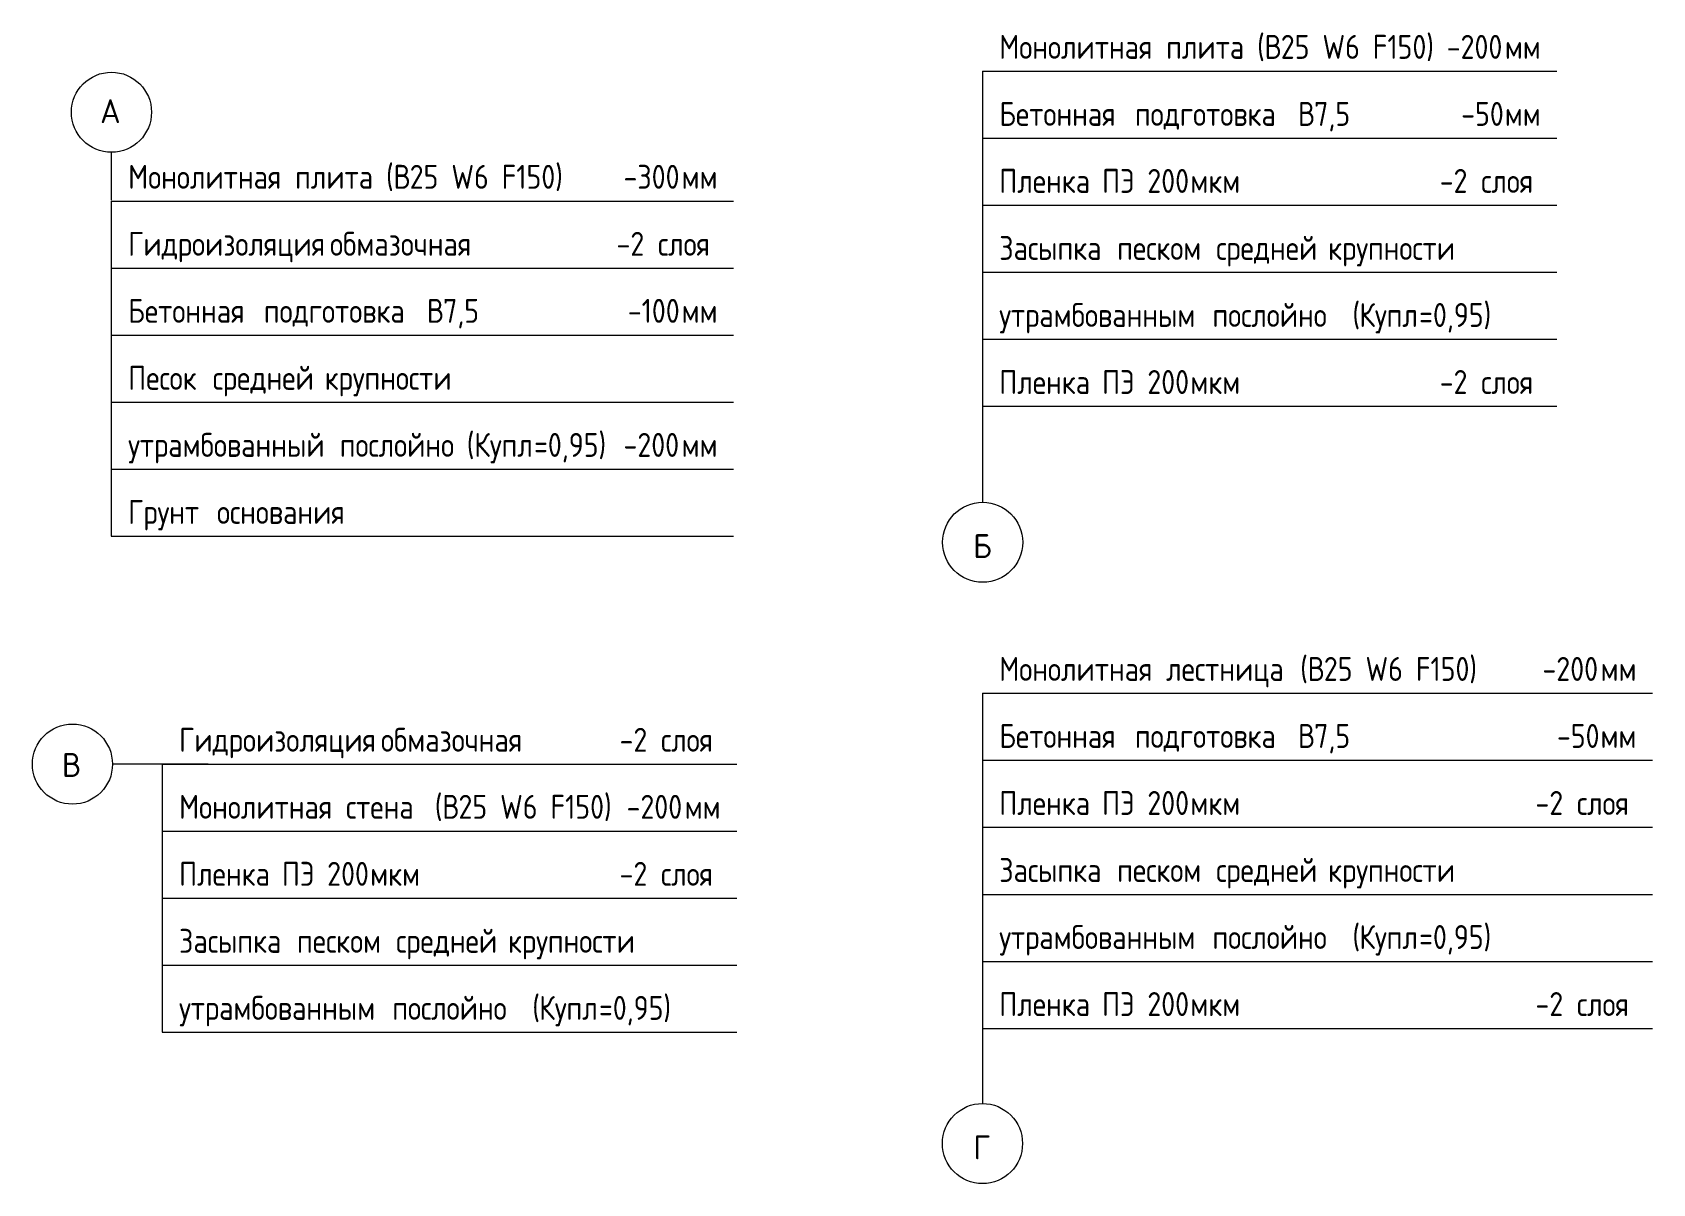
# Model space of a CAD drawing. Header units: millimetres. Extents: x 27128 to 91146, y -4112 to 79300.
# Drawn here: x 76259 to 84721, y -729 to 5282 of the extents above; entities that cross this region are included whole.
import ezdxf

# ---------------------------------------------------------------- set-up
doc = ezdxf.new("R2010")
doc.units = ezdxf.units.MM
doc.layers.add('AA_Vinoska', color=7, linetype='Continuous', lineweight=9)
doc.styles.add('GOST Common_1', font='GOST_Common.ttf', dxfattribs={"height": 125})
doc.styles.add('ISOCPEUR_2', font='isocpeur.TTF', dxfattribs={"width": 0.85, "height": 125})

# ---------------------------------------------------------------- blocks, each defined once
blk = doc.blocks.new('010_Флажок - ФПм-3714634-Флажки')
at = {"layer": 'AA_Vinoska'}
for p, q in [((1548.6, 4401), (1548.6, 4051)), ((1548.6, 4401), (4798.6, 4401)), ((1548.6, 4051), (4798.6, 4051)), ((1548.6, 4051), (1548.6, 3701)), ((1548.6, 3701), (1548.6, 3351)), ((1548.6, 3701), (4798.6, 3701)), ((1548.6, 3351), (1548.6, 3001)), ((1548.6, 3351), (4798.6, 3351)), ((1548.6, 3001), (1548.6, 2651)), ((1548.6, 3001), (4798.6, 3001)), ((1548.6, 2651), (4798.6, 2651))]:
    blk.add_line(p, q, dxfattribs=at)
blk = doc.blocks.new('010_Флажок - ППм-3714639-Флажки')
at = {"layer": 'AA_Vinoska'}
for p, q in [((6097.8, 5079.5), (6097.8, 4729.5)), ((6097.8, 5079.5), (9097.8, 5079.5)), ((6097.8, 4729.5), (9097.8, 4729.5)), ((6097.8, 4729.5), (6097.8, 4379.5)), ((6097.8, 4379.5), (6097.8, 4029.5)), ((6097.8, 4379.5), (9097.8, 4379.5)), ((6097.8, 4029.5), (6097.8, 3679.5)), ((6097.8, 4029.5), (9097.8, 4029.5)), ((6097.8, 3679.5), (6097.8, 3329.5)), ((6097.8, 3679.5), (9097.8, 3679.5)), ((6097.8, 3329.5), (9097.8, 3329.5))]:
    blk.add_line(p, q, dxfattribs=at)
blk = doc.blocks.new('010_Флажок - СТм-3858313-Флажки')
at = {"layer": 'AA_Vinoska'}
for p, q in [((1814.6, 1461.1), (1814.6, 1111.1)), ((1814.6, 1461.1), (4814.6, 1461.1)), ((1814.6, 1111.1), (4814.6, 1111.1)), ((1814.6, 1111.1), (1814.6, 761.1)), ((1814.6, 761.1), (1814.6, 411.1)), ((1814.6, 761.1), (4814.6, 761.1)), ((1814.6, 411.1), (1814.6, 61.1)), ((1814.6, 411.1), (4814.6, 411.1)), ((1814.6, 61.1), (4814.6, 61.1))]:
    blk.add_line(p, q, dxfattribs=at)
blk = doc.blocks.new('010_Флажок только номер _ТиповАннот_ - Узел В-3714961-Флажки')
at = {"layer": 'AA_Vinoska'}
blk.add_line((2054.5, 1461.1), (1554.5, 1461.1), dxfattribs=at)
blk.add_circle((1345.5, 1461.1), 209.1, dxfattribs=at)
blk = doc.blocks.new('010_Флажок - МЛм-3715258-Флажки')
at = {"layer": 'AA_Vinoska'}
for p, q in [((6097.8, 1831.1), (6097.8, 1481.1)), ((6097.8, 1831.1), (9597.8, 1831.1)), ((6097.8, 1481.1), (9597.8, 1481.1)), ((6097.8, 1481.1), (6097.8, 1131.1)), ((6097.8, 1131.1), (6097.8, 781.1)), ((6097.8, 1131.1), (9597.8, 1131.1)), ((6097.8, 781.1), (6097.8, 431.1)), ((6097.8, 781.1), (9597.8, 781.1)), ((6097.8, 431.1), (6097.8, 81.1)), ((6097.8, 431.1), (9597.8, 431.1)), ((6097.8, 81.1), (9597.8, 81.1))]:
    blk.add_line(p, q, dxfattribs=at)
blk = doc.blocks.new('010_Флажок только номер _ТиповАннот_ - Узел Г-3715211-Флажки')
at = {"layer": 'AA_Vinoska'}
blk.add_line((6098.2, 188.8), (6098.2, -311.2), dxfattribs=at)
blk.add_circle((6098.2, -520.3), 209.1, dxfattribs=at)
blk = doc.blocks.new('010_Флажок только номер _ТиповАннот_ - Узел А-3718539-Флажки')
at = {"layer": 'AA_Vinoska'}
blk.add_line((1549.2, 4406.2), (1549.2, 4656.2), dxfattribs=at)
blk.add_circle((1549.2, 4865.2), 209.1, dxfattribs=at)
blk = doc.blocks.new('010_Флажок только номер _ТиповАннот_ - Узел Б-3718552-Флажки')
at = {"layer": 'AA_Vinoska'}
blk.add_line((6099, 3328.6), (6099, 2828.6), dxfattribs=at)
blk.add_circle((6099, 2619.5), 209.1, dxfattribs=at)

msp = doc.modelspace()

# ---------------------------------------------------------------- block references
at = {"layer": 'AA_Vinoska'}
for name in ['010_Флажок - ППм-3714639-Флажки', '010_Флажок только номер _ТиповАннот_ - Узел А-3718539-Флажки', '010_Флажок - ФПм-3714634-Флажки', '010_Флажок только номер _ТиповАннот_ - Узел Б-3718552-Флажки', '010_Флажок - МЛм-3715258-Флажки', '010_Флажок только номер _ТиповАннот_ - Узел В-3714961-Флажки', '010_Флажок - СТм-3858313-Флажки', '010_Флажок только номер _ТиповАннот_ - Узел Г-3715211-Флажки']:
    msp.add_blockref(name, (75122.8925, 0), dxfattribs=at)

# ---------------------------------------------------------------- texts
at = {"layer": 'AA_Vinoska', "char_height": 125, "attachment_point": 1}
for s, insert, width, style in [('Монолитная', (81308.6141, 5268.9844), 977.858328, 'ISOCPEUR_2'), ('\\fISOCPEUR|b0|i0|c204|p34|;\\W.85; ', (82115.4279, 5268.9844), 78.364953, 'ISOCPEUR_2'), (' (', (82587.7092, 5268.9844), 129.472531, 'ISOCPEUR_2'), ('\\fISOCPEUR|b0|i0|c204|p34|;\\W.85;В', (82694.5347, 5268.9844), 102.215156, 'ISOCPEUR_2'), ('25 W6 F150)', (82778.8706, 5268.9844), 967.636812, 'ISOCPEUR_2'), ('-200', (83645.4813, 5268.9844), 367.974562, 'ISOCPEUR_2'), ('плита', (82180.0855, 5268.9844), 494.039922, 'ISOCPEUR_2'), ('мм', (83949.0907, 5268.9844), 204.430312, 'ISOCPEUR_2'), ('\\fGOST Common|b0|i0|c204|p34|;А', (76612.8207, 4933.2687), 136.286875, 'GOST Common_1'), ('Бетонная', (81308.6141, 4918.9844), 780.242359, 'ISOCPEUR_2'), ('\\fISOCPEUR|b0|i0|c204|p34|;\\W.85; ', (81952.3785, 4918.9844), 78.364953, 'ISOCPEUR_2'), ('\\fISOCPEUR|b0|i0|c204|p34|;\\W.85; ', (82804.1714, 4918.9844), 78.364953, 'ISOCPEUR_2'), ('\\fISOCPEUR|b0|i0|c204|p34|;\\W.85;В', (82868.829, 4918.9844), 102.215156, 'ISOCPEUR_2'), ('7,5', (82953.1649, 4918.9844), 228.280516, 'ISOCPEUR_2'), ('-50', (83721.1313, 4918.9844), 275.980922, 'ISOCPEUR_2'), ('подготовка', (82017.036, 4918.9844), 954.008125, 'ISOCPEUR_2'), ('мм', (83948.8383, 4918.9844), 204.430312, 'ISOCPEUR_2'), ('Монолитная', (76759.4134, 4590.4925), 977.858328, 'ISOCPEUR_2'), ('\\fISOCPEUR|b0|i0|c204|p34|;\\W.85; ', (77566.2272, 4590.4925), 78.364953, 'ISOCPEUR_2'), (' (', (78038.5084, 4590.4925), 129.472531, 'ISOCPEUR_2'), ('\\fISOCPEUR|b0|i0|c204|p34|;\\W.85;В', (78145.334, 4590.4925), 102.215156, 'ISOCPEUR_2'), ('25 W6 F150)', (78229.6699, 4590.4925), 967.636812, 'ISOCPEUR_2'), ('-300', (79346.2806, 4590.4925), 367.974562, 'ISOCPEUR_2'), ('Пленка', (81308.6141, 4568.9844), 572.404875, 'ISOCPEUR_2'), ('ПЭ', (81845.5529, 4568.9844), 204.430312, 'ISOCPEUR_2'), ('плита', (77630.8847, 4590.4925), 494.039922, 'ISOCPEUR_2'), ('мм', (79649.8899, 4590.4925), 204.430312, 'ISOCPEUR_2'), ('\\fISOCPEUR|b0|i0|c204|p34|;\\W.85; ', (81780.8954, 4568.9844), 78.364953, 'ISOCPEUR_2'), (' 200', (82014.2248, 4568.9844), 354.345875, 'ISOCPEUR_2'), ('мкм', (82306.5894, 4568.9844), 296.423953, 'ISOCPEUR_2'), ('-2 ', (83608.9313, 4568.9844), 262.352234, 'ISOCPEUR_2'), ('слоя', (83825.3936, 4568.9844), 354.345875, 'ISOCPEUR_2'), ('Гидроизоляция', (76759.4134, 4240.4925), 1199.3245, 'ISOCPEUR_2'), ('\\fISOCPEUR|b0|i0|c204|p34|;\\W.85; ', (77748.955, 4240.4925), 78.364953, 'ISOCPEUR_2'), ('обмазочная', (77813.6126, 4240.4925), 943.786609, 'ISOCPEUR_2'), ('-2 ', (79309.7306, 4240.4925), 262.352234, 'ISOCPEUR_2'), ('слоя', (79526.1928, 4240.4925), 354.345875, 'ISOCPEUR_2'), ('Засыпка', (81308.6141, 4218.9844), 667.805687, 'ISOCPEUR_2'), ('\\fISOCPEUR|b0|i0|c204|p34|;\\W.85; ', (81859.6089, 4218.9844), 78.364953, 'ISOCPEUR_2'), ('песком', (81924.2665, 4218.9844), 548.554672, 'ISOCPEUR_2'), ('\\fISOCPEUR|b0|i0|c204|p34|;\\W.85; ', (82376.8693, 4218.9844), 78.364953, 'ISOCPEUR_2'), ('средней', (82441.5269, 4218.9844), 630.326797, 'ISOCPEUR_2'), ('\\fISOCPEUR|b0|i0|c204|p34|;\\W.85; ', (82961.5985, 4218.9844), 78.364953, 'ISOCPEUR_2'), ('крупности', (83026.2561, 4218.9844), 838.164281, 'ISOCPEUR_2'), ('Бетонная', (76759.4134, 3890.4925), 780.242359, 'ISOCPEUR_2'), ('\\fISOCPEUR|b0|i0|c204|p34|;\\W.85; ', (77403.1777, 3890.4925), 78.364953, 'ISOCPEUR_2'), ('подготовка', (77467.8353, 3890.4925), 954.008125, 'ISOCPEUR_2'), ('\\fISOCPEUR|b0|i0|c204|p34|;\\W.85; ', (78254.9707, 3890.4925), 78.364953, 'ISOCPEUR_2'), ('\\fISOCPEUR|b0|i0|c204|p34|;\\W.85;В', (78319.6282, 3890.4925), 102.215156, 'ISOCPEUR_2'), ('7,5', (78403.9642, 3890.4925), 228.280516, 'ISOCPEUR_2'), ('-100', (79368.8056, 3890.4925), 340.717187, 'ISOCPEUR_2'), ('мм', (79649.9254, 3890.4925), 204.430312, 'ISOCPEUR_2'), ('утрамбованным', (81308.6141, 3868.9844), 1270.875109, 'ISOCPEUR_2'), ('\\fISOCPEUR|b0|i0|c204|p34|;\\W.85; ', (82357.191, 3868.9844), 78.364953, 'ISOCPEUR_2'), ('послойно', (82421.8485, 3868.9844), 722.320437, 'ISOCPEUR_2'), ('  (', (83017.8225, 3868.9844), 207.837484, 'ISOCPEUR_2'), ('Купл', (83189.3055, 3868.9844), 378.196078, 'ISOCPEUR_2'), ('=0,95)', (83501.3485, 3868.9844), 463.375375, 'ISOCPEUR_2'), ('Песок', (76759.4134, 3540.4925), 456.561031, 'ISOCPEUR_2'), ('\\fISOCPEUR|b0|i0|c204|p34|;\\W.85; ', (77136.1139, 3540.4925), 78.364953, 'ISOCPEUR_2'), ('средней', (77200.7715, 3540.4925), 630.326797, 'ISOCPEUR_2'), ('\\fISOCPEUR|b0|i0|c204|p34|;\\W.85; ', (77720.8431, 3540.4925), 78.364953, 'ISOCPEUR_2'), ('крупности', (77785.5006, 3540.4925), 838.164281, 'ISOCPEUR_2'), ('Пленка', (81308.6141, 3518.9844), 572.404875, 'ISOCPEUR_2'), ('\\fISOCPEUR|b0|i0|c204|p34|;\\W.85; ', (81780.8954, 3518.9844), 78.364953, 'ISOCPEUR_2'), ('ПЭ', (81845.5529, 3518.9844), 204.430312, 'ISOCPEUR_2'), (' 200', (82014.2248, 3518.9844), 354.345875, 'ISOCPEUR_2'), ('мкм', (82306.5894, 3518.9844), 296.423953, 'ISOCPEUR_2'), ('-2 ', (83608.9313, 3518.9844), 262.352234, 'ISOCPEUR_2'), ('слоя', (83825.3936, 3518.9844), 354.345875, 'ISOCPEUR_2'), ('утрамбованный', (76759.4134, 3190.4925), 1260.653594, 'ISOCPEUR_2'), ('\\fISOCPEUR|b0|i0|c204|p34|;\\W.85; ', (77799.5566, 3190.4925), 78.364953, 'ISOCPEUR_2'), ('послойно', (77864.2142, 3190.4925), 722.320438, 'ISOCPEUR_2'), (' (', (78460.1881, 3190.4925), 129.472531, 'ISOCPEUR_2'), ('Купл', (78567.0136, 3190.4925), 378.196078, 'ISOCPEUR_2'), ('=0,95)', (78879.0566, 3190.4925), 463.375375, 'ISOCPEUR_2'), ('-200', (79346.2806, 3190.4925), 367.974562, 'ISOCPEUR_2'), ('мм', (79649.8899, 3190.4925), 204.430312, 'ISOCPEUR_2'), ('Грунт', (76759.4134, 2840.4925), 483.818406, 'ISOCPEUR_2'), ('\\fISOCPEUR|b0|i0|c204|p34|;\\W.85; ', (77158.6035, 2840.4925), 78.364953, 'ISOCPEUR_2'), ('основания', (77223.261, 2840.4925), 824.535594, 'ISOCPEUR_2'), ('\\fGOST Common|b0|i0|c204|p34|;Б', (81171.8721, 2662.3833), 120.253125, 'GOST Common_1'), (' (', (82812.605, 2020.6302), 129.472531, 'ISOCPEUR_2'), ('25 W6 F150)', (83003.7665, 2020.6302), 967.636812, 'ISOCPEUR_2'), ('Монолитная', (81308.6141, 2020.6302), 977.858328, 'ISOCPEUR_2'), ('\\fISOCPEUR|b0|i0|c204|p34|;\\W.85; ', (82115.4279, 2020.6302), 78.364953, 'ISOCPEUR_2'), ('лестница', (82180.0855, 2020.6302), 766.613672, 'ISOCPEUR_2'), ('\\fISOCPEUR|b0|i0|c204|p34|;\\W.85;В', (82919.4305, 2020.6302), 102.215156, 'ISOCPEUR_2'), ('-200', (84145.4813, 2020.6302), 367.974562, 'ISOCPEUR_2'), ('мм', (84449.0907, 2020.6302), 204.430312, 'ISOCPEUR_2'), ('Гидроизоляция', (77025.331, 1650.6302), 1199.3245, 'ISOCPEUR_2'), ('\\fISOCPEUR|b0|i0|c204|p34|;\\W.85; ', (78014.8727, 1650.6302), 78.364953, 'ISOCPEUR_2'), ('обмазочная', (78079.5302, 1650.6302), 943.786609, 'ISOCPEUR_2'), ('-2 ', (79325.6482, 1650.6302), 262.352234, 'ISOCPEUR_2'), ('слоя', (79542.1104, 1650.6302), 354.345875, 'ISOCPEUR_2'), ('Бетонная', (81308.6141, 1670.6302), 780.242359, 'ISOCPEUR_2'), ('\\fISOCPEUR|b0|i0|c204|p34|;\\W.85; ', (81952.3785, 1670.6302), 78.364953, 'ISOCPEUR_2'), ('подготовка', (82017.036, 1670.6302), 954.008125, 'ISOCPEUR_2'), ('\\fISOCPEUR|b0|i0|c204|p34|;\\W.85; ', (82804.1714, 1670.6302), 78.364953, 'ISOCPEUR_2'), ('\\fISOCPEUR|b0|i0|c204|p34|;\\W.85;В', (82868.829, 1670.6302), 102.215156, 'ISOCPEUR_2'), ('7,5', (82953.1649, 1670.6302), 228.280516, 'ISOCPEUR_2'), ('-50', (84221.1313, 1670.6302), 275.980922, 'ISOCPEUR_2'), ('мм', (84448.8383, 1670.6302), 204.430312, 'ISOCPEUR_2'), ('\\fGOST Common|b0|i0|c204|p34|;В', (76413.6293, 1519.2759), 124.261562, 'GOST Common_1'), ('Монолитная', (77025.331, 1300.6302), 977.858328, 'ISOCPEUR_2'), ('\\fISOCPEUR|b0|i0|c204|p34|;\\W.85; ', (77832.1448, 1300.6302), 78.364953, 'ISOCPEUR_2'), (' (', (78293.1813, 1300.6302), 129.472531, 'ISOCPEUR_2'), ('\\fISOCPEUR|b0|i0|c204|p34|;\\W.85;В', (78400.0068, 1300.6302), 102.215156, 'ISOCPEUR_2'), ('25 W6 F150)', (78484.3427, 1300.6302), 967.636812, 'ISOCPEUR_2'), ('-200', (79362.1982, 1300.6302), 367.974562, 'ISOCPEUR_2'), ('Пленка', (81308.6141, 1320.6302), 572.404875, 'ISOCPEUR_2'), ('\\fISOCPEUR|b0|i0|c204|p34|;\\W.85; ', (81780.8954, 1320.6302), 78.364953, 'ISOCPEUR_2'), ('ПЭ', (81845.5529, 1320.6302), 204.430312, 'ISOCPEUR_2'), (' 200', (82014.2248, 1320.6302), 354.345875, 'ISOCPEUR_2'), ('мкм', (82306.5894, 1320.6302), 296.423953, 'ISOCPEUR_2'), ('-2 ', (84108.9313, 1320.6302), 262.352234, 'ISOCPEUR_2'), ('слоя', (84325.3936, 1320.6302), 354.345875, 'ISOCPEUR_2'), ('стена', (77896.8024, 1300.6302), 480.411234, 'ISOCPEUR_2'), ('мм', (79665.8076, 1300.6302), 204.430312, 'ISOCPEUR_2'), ('Пленка', (77025.331, 950.6302), 572.404875, 'ISOCPEUR_2'), ('\\fISOCPEUR|b0|i0|c204|p34|;\\W.85; ', (77497.6123, 950.6302), 78.364953, 'ISOCPEUR_2'), ('ПЭ', (77562.2698, 950.6302), 204.430312, 'ISOCPEUR_2'), (' 200', (77730.9417, 950.6302), 354.345875, 'ISOCPEUR_2'), ('-2 ', (79325.6482, 950.6302), 262.352234, 'ISOCPEUR_2'), ('Засыпка', (81308.6141, 970.6302), 667.805687, 'ISOCPEUR_2'), ('\\fISOCPEUR|b0|i0|c204|p34|;\\W.85; ', (81859.6089, 970.6302), 78.364953, 'ISOCPEUR_2'), ('песком', (81924.2665, 970.6302), 548.554672, 'ISOCPEUR_2'), ('\\fISOCPEUR|b0|i0|c204|p34|;\\W.85; ', (82376.8693, 970.6302), 78.364953, 'ISOCPEUR_2'), ('средней', (82441.5269, 970.6302), 630.326797, 'ISOCPEUR_2'), ('\\fISOCPEUR|b0|i0|c204|p34|;\\W.85; ', (82961.5985, 970.6302), 78.364953, 'ISOCPEUR_2'), ('крупности', (83026.2561, 970.6302), 838.164281, 'ISOCPEUR_2'), ('мкм', (78023.3063, 950.6302), 296.423953, 'ISOCPEUR_2'), ('слоя', (79542.1104, 950.6302), 354.345875, 'ISOCPEUR_2'), ('Засыпка', (77025.331, 600.6302), 667.805687, 'ISOCPEUR_2'), ('\\fISOCPEUR|b0|i0|c204|p34|;\\W.85; ', (77576.3258, 600.6302), 78.364953, 'ISOCPEUR_2'), ('\\fISOCPEUR|b0|i0|c204|p34|;\\W.85; ', (78093.5862, 600.6302), 78.364953, 'ISOCPEUR_2'), ('средней', (78158.2438, 600.6302), 630.326797, 'ISOCPEUR_2'), ('\\fISOCPEUR|b0|i0|c204|p34|;\\W.85; ', (78678.3154, 600.6302), 78.364953, 'ISOCPEUR_2'), ('утрамбованным', (81308.6141, 620.6302), 1270.875109, 'ISOCPEUR_2'), ('\\fISOCPEUR|b0|i0|c204|p34|;\\W.85; ', (82357.191, 620.6302), 78.364953, 'ISOCPEUR_2'), ('послойно', (82421.8485, 620.6302), 722.320437, 'ISOCPEUR_2'), ('  (', (83017.8225, 620.6302), 207.837484, 'ISOCPEUR_2'), ('Купл', (83189.3055, 620.6302), 378.196078, 'ISOCPEUR_2'), ('=0,95)', (83501.3485, 620.6302), 463.375375, 'ISOCPEUR_2'), ('песком', (77640.9834, 600.6302), 548.554672, 'ISOCPEUR_2'), ('крупности', (78742.9729, 600.6302), 838.164281, 'ISOCPEUR_2'), ('  (', (78734.5393, 250.6302), 207.837484, 'ISOCPEUR_2'), ('=0,95)', (79218.0654, 250.6302), 463.375375, 'ISOCPEUR_2'), ('Пленка', (81308.6141, 270.6302), 572.404875, 'ISOCPEUR_2'), ('\\fISOCPEUR|b0|i0|c204|p34|;\\W.85; ', (81780.8954, 270.6302), 78.364953, 'ISOCPEUR_2'), ('ПЭ', (81845.5529, 270.6302), 204.430312, 'ISOCPEUR_2'), (' 200', (82014.2248, 270.6302), 354.345875, 'ISOCPEUR_2'), ('-2 ', (84108.9313, 270.6302), 262.352234, 'ISOCPEUR_2'), ('утрамбованным', (77025.331, 250.6302), 1270.875109, 'ISOCPEUR_2'), ('\\fISOCPEUR|b0|i0|c204|p34|;\\W.85; ', (78073.9078, 250.6302), 78.364953, 'ISOCPEUR_2'), ('послойно', (78138.5654, 250.6302), 722.320437, 'ISOCPEUR_2'), ('Купл', (78906.0224, 250.6302), 378.196078, 'ISOCPEUR_2'), ('мкм', (82306.5894, 270.6302), 296.423953, 'ISOCPEUR_2'), ('слоя', (84325.3936, 270.6302), 354.345875, 'ISOCPEUR_2'), ('\\fGOST Common|b0|i0|c204|p34|;Г', (81173.5352, -477.4018), 108.227812, 'GOST Common_1')]:
    msp.add_mtext(s, dxfattribs=dict(at, insert=insert, width=width, style=style))

doc.saveas('drawing.dxf')
